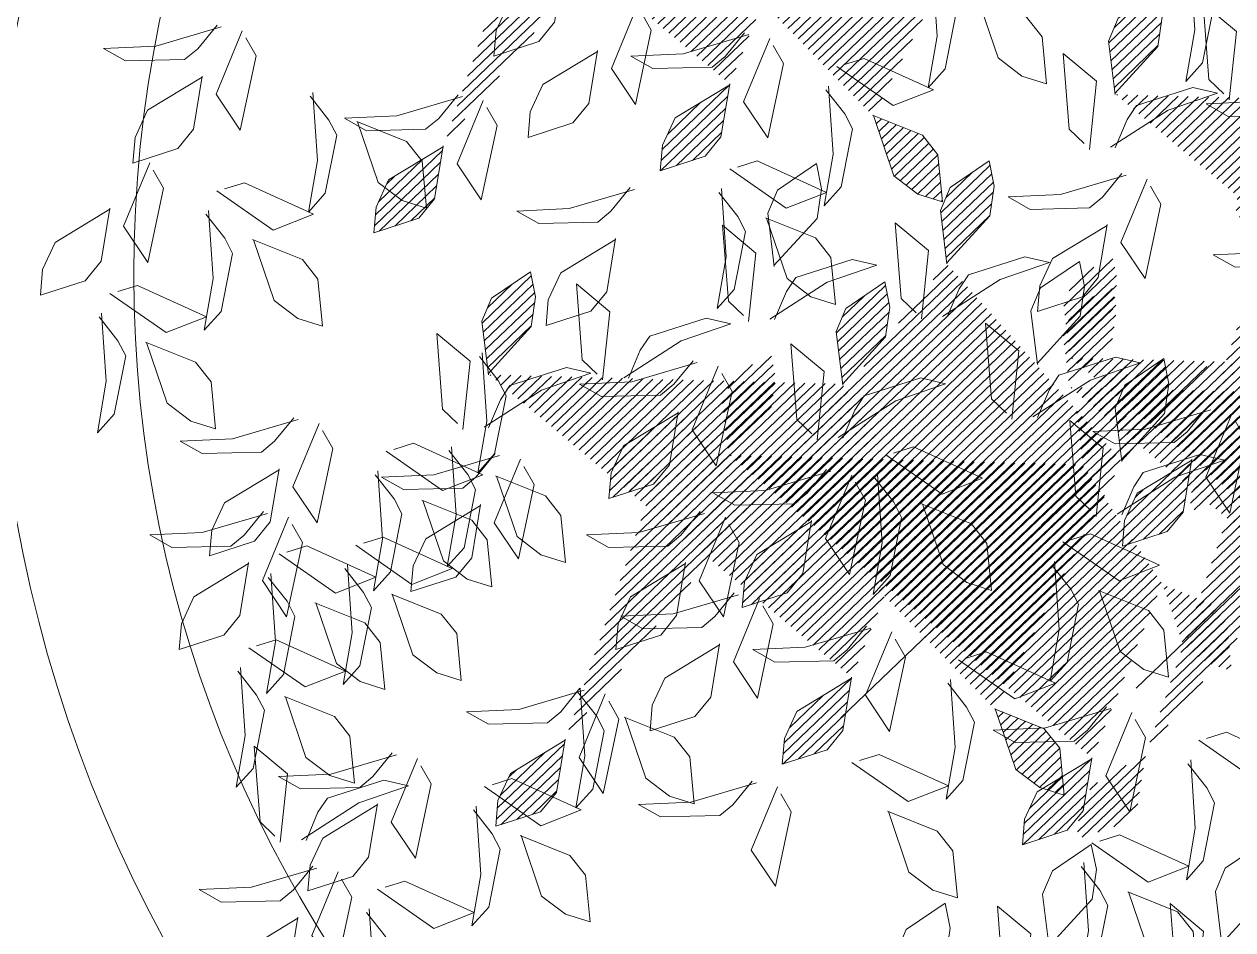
# Model space of a CAD drawing. Header units: millimetres. Extents: x 29001 to 40804, y -8833 to -5892.
# Drawn here: x 31297.15 to 31314.55, y -8231 to -8217.96 of the extents above; entities that cross this region are included whole.
import ezdxf

# ---------------------------------------------------------------- set-up
doc = ezdxf.new("R2010")
doc.units = ezdxf.units.MM
doc.layers.get('0').update_dxf_attribs({"lineweight": 0})
doc.layers.add('250', color=250, linetype='Continuous', lineweight=0)
pattern_1 = [(45, (-1654800.843409, 54994.65091), (-0.0105615167031, 0.0105615167031), [])]
pattern_2 = [(45, (-1654799.55744, 54995.25762), (-0.0105615167031, 0.0105615167031), [])]
pattern_3 = [(45, (-1654799.279671, 54994.033918), (-0.0105615167031, 0.0105615167031), [])]
pattern_4 = [(45, (-1654800.761517, 54995.259077), (-0.0105615167031, 0.0105615167031), [])]

# ---------------------------------------------------------------- blocks, each defined once
blk = doc.blocks.new('U1')
at = {"lineweight": 0, "true_color": 0x6c822b}
h = blk.add_hatch(dxfattribs=at)
h.set_pattern_fill('ANSI31', color=67, scale=0.1194899213, style=0)
edge = h.paths.add_edge_path()
edge.add_line((-2359701.4478, 78421.5133), (-2359701.4319, 78421.6236))
edge.add_line((-2359701.4319, 78421.6236), (-2359701.3999, 78421.6644))
edge.add_line((-2359701.3999, 78421.6644), (-2359701.3076, 78421.6963))
edge.add_line((-2359701.3076, 78421.6963), (-2359701.3111, 78421.6431))
edge.add_line((-2359701.3111, 78421.6431), (-2359701.336, 78421.5863))
edge.add_line((-2359701.336, 78421.5863), (-2359701.4478, 78421.5153))
edge.add_line((-2359701.7287, 78421.7328), (-2359701.7127, 78421.843))
edge.add_line((-2359701.7127, 78421.843), (-2359701.6808, 78421.8839))
edge.add_line((-2359701.6808, 78421.8839), (-2359701.5885, 78421.9158))
edge.add_line((-2359701.5885, 78421.9158), (-2359701.592, 78421.8626))
edge.add_line((-2359701.592, 78421.8626), (-2359701.6169, 78421.8058))
edge.add_line((-2359701.6169, 78421.8058), (-2359701.7287, 78421.7348))
edge.add_line((-2359702.1151, 78422.1148), (-2359702.2194, 78422.1541))
edge.add_line((-2359702.2194, 78422.1541), (-2359702.2523, 78422.1941))
edge.add_line((-2359702.2523, 78422.1941), (-2359702.2636, 78422.2912))
edge.add_line((-2359702.2636, 78422.2912), (-2359702.2124, 78422.2763))
edge.add_line((-2359702.2124, 78422.2763), (-2359702.1623, 78422.2398))
edge.add_line((-2359702.1623, 78422.2398), (-2359702.1171, 78422.1152))
edge.add_line((-2359702.3684, 78421.5979), (-2359702.3526, 78421.4877))
edge.add_line((-2359702.3526, 78421.4877), (-2359702.3717, 78421.4395))
edge.add_line((-2359702.3717, 78421.4395), (-2359702.4513, 78421.3828))
edge.add_line((-2359702.4513, 78421.3828), (-2359702.4629, 78421.4349))
edge.add_line((-2359702.4629, 78421.4349), (-2359702.4551, 78421.4964))
edge.add_line((-2359702.4551, 78421.4964), (-2359702.3678, 78421.596))
edge.add_line((-2359701.998, 78421.1958), (-2359701.9822, 78421.0856))
edge.add_line((-2359701.9822, 78421.0856), (-2359702.0014, 78421.0374))
edge.add_line((-2359702.0014, 78421.0374), (-2359702.0809, 78420.9807))
edge.add_line((-2359702.0809, 78420.9807), (-2359702.0925, 78421.0328))
edge.add_line((-2359702.0925, 78421.0328), (-2359702.0847, 78421.0943))
edge.add_line((-2359702.0847, 78421.0943), (-2359701.9974, 78421.1939))
edge.add_line((-2359701.2276, 78422.1966), (-2359701.2117, 78422.3068))
edge.add_line((-2359701.2117, 78422.3068), (-2359701.1797, 78422.3476))
edge.add_line((-2359701.1797, 78422.3476), (-2359701.0874, 78422.3796))
edge.add_line((-2359701.0874, 78422.3796), (-2359701.0909, 78422.3263))
edge.add_line((-2359701.0909, 78422.3263), (-2359701.1158, 78422.2695))
edge.add_line((-2359701.1158, 78422.2695), (-2359701.2276, 78422.1985))
at = {"lineweight": 0}
h = blk.add_hatch(dxfattribs=at)
h.set_pattern_fill('ANSI31', color=41, scale=0.11949, style=0)
h.set_pattern_definition([(45, (-1654800.058448, 54995.414081), (-0.0105615167031, 0.0105615167031), [])])
edge = h.paths.add_edge_path()
edge.add_line((-2359701.8182, 78422.0559), (-2359701.8022, 78422.1661))
edge.add_line((-2359701.8022, 78422.1661), (-2359701.7703, 78422.2069))
edge.add_line((-2359701.7703, 78422.2069), (-2359701.678, 78422.2389))
edge.add_line((-2359701.678, 78422.2389), (-2359701.6815, 78422.1856))
edge.add_line((-2359701.6815, 78422.1856), (-2359701.7064, 78422.1288))
edge.add_line((-2359701.7064, 78422.1288), (-2359701.8182, 78422.0579))
edge.add_line((-2359701.9555, 78421.6936), (-2359702.0597, 78421.7329))
edge.add_line((-2359702.0597, 78421.7329), (-2359702.0927, 78421.7729))
edge.add_line((-2359702.0927, 78421.7729), (-2359702.104, 78421.8699))
edge.add_line((-2359702.104, 78421.8699), (-2359702.0528, 78421.855))
edge.add_line((-2359702.0528, 78421.855), (-2359702.0027, 78421.8185))
edge.add_line((-2359702.0027, 78421.8185), (-2359701.9574, 78421.694))
edge.add_line((-2359701.7873, 78421.4511), (-2359701.7715, 78421.3409))
edge.add_line((-2359701.7715, 78421.3409), (-2359701.7906, 78421.2927))
edge.add_line((-2359701.7906, 78421.2927), (-2359701.8702, 78421.236))
edge.add_line((-2359701.8702, 78421.236), (-2359701.8818, 78421.2881))
edge.add_line((-2359701.8818, 78421.2881), (-2359701.874, 78421.3496))
edge.add_line((-2359701.874, 78421.3496), (-2359701.7867, 78421.4492))
edge.add_line((-2359701.0529, 78421.4447), (-2359701.0371, 78421.3345))
edge.add_line((-2359701.0371, 78421.3345), (-2359701.0563, 78421.2863))
edge.add_line((-2359701.0563, 78421.2863), (-2359701.1358, 78421.2296))
edge.add_line((-2359701.1358, 78421.2296), (-2359701.1475, 78421.2817))
edge.add_line((-2359701.1475, 78421.2817), (-2359701.1396, 78421.3432))
edge.add_line((-2359701.1396, 78421.3432), (-2359701.0523, 78421.4429))
h = blk.add_hatch(dxfattribs=at)
h.set_pattern_fill('ANSI31', color=63, scale=0.11949, style=0)
h.set_pattern_definition(pattern_4)
edge = h.paths.add_edge_path()
edge.add_line((-2359702.1509, 78421.3583), (-2359702.1349, 78421.4686))
edge.add_line((-2359702.1349, 78421.4686), (-2359702.103, 78421.5094))
edge.add_line((-2359702.103, 78421.5094), (-2359702.0107, 78421.5413))
edge.add_line((-2359702.0107, 78421.5413), (-2359702.0142, 78421.4881))
edge.add_line((-2359702.0142, 78421.4881), (-2359702.0391, 78421.4313))
edge.add_line((-2359702.0391, 78421.4313), (-2359702.1509, 78421.3603))
edge.add_line((-2359702.4318, 78421.5778), (-2359702.4158, 78421.688))
edge.add_line((-2359702.4158, 78421.688), (-2359702.3839, 78421.7289))
edge.add_line((-2359702.3839, 78421.7289), (-2359702.2915, 78421.7608))
edge.add_line((-2359702.2915, 78421.7608), (-2359702.2951, 78421.7076))
edge.add_line((-2359702.2951, 78421.7076), (-2359702.3199, 78421.6508))
edge.add_line((-2359702.3199, 78421.6508), (-2359702.4318, 78421.5798))
edge.add_line((-2359702.8182, 78421.9598), (-2359702.9224, 78421.9991))
edge.add_line((-2359702.9224, 78421.9991), (-2359702.9554, 78422.0391))
edge.add_line((-2359702.9554, 78422.0391), (-2359702.9667, 78422.1362))
edge.add_line((-2359702.9667, 78422.1362), (-2359702.9155, 78422.1213))
edge.add_line((-2359702.9155, 78422.1213), (-2359702.8654, 78422.0847))
edge.add_line((-2359702.8654, 78422.0847), (-2359702.8201, 78421.9602))
edge.add_line((-2359703.0714, 78421.4429), (-2359703.0556, 78421.3327))
edge.add_line((-2359703.0556, 78421.3327), (-2359703.0748, 78421.2845))
edge.add_line((-2359703.0748, 78421.2845), (-2359703.1544, 78421.2278))
edge.add_line((-2359703.1544, 78421.2278), (-2359703.166, 78421.2799))
edge.add_line((-2359703.166, 78421.2799), (-2359703.1581, 78421.3414))
edge.add_line((-2359703.1581, 78421.3414), (-2359703.0709, 78421.441))
edge.add_line((-2359702.7011, 78421.0408), (-2359702.6853, 78420.9306))
edge.add_line((-2359702.6853, 78420.9306), (-2359702.7044, 78420.8824))
edge.add_line((-2359702.7044, 78420.8824), (-2359702.784, 78420.8257))
edge.add_line((-2359702.784, 78420.8257), (-2359702.7956, 78420.8778))
edge.add_line((-2359702.7956, 78420.8778), (-2359702.7878, 78420.9393))
edge.add_line((-2359702.7878, 78420.9393), (-2359702.7005, 78421.0389))
edge.add_line((-2359701.9307, 78422.0416), (-2359701.9147, 78422.1518))
edge.add_line((-2359701.9147, 78422.1518), (-2359701.8828, 78422.1926))
edge.add_line((-2359701.8828, 78422.1926), (-2359701.7904, 78422.2245))
edge.add_line((-2359701.7904, 78422.2245), (-2359701.794, 78422.1713))
edge.add_line((-2359701.794, 78422.1713), (-2359701.8189, 78422.1145))
edge.add_line((-2359701.8189, 78422.1145), (-2359701.9307, 78422.0435))
h = blk.add_hatch(dxfattribs=at)
h.set_pattern_fill('ANSI31', color=63, scale=0.11949, style=0)
h.set_pattern_definition(pattern_2)
edge = h.paths.add_edge_path()
edge.add_line((-2359700.9468, 78421.3569), (-2359700.9309, 78421.4671))
edge.add_line((-2359700.9309, 78421.4671), (-2359700.8989, 78421.5079))
edge.add_line((-2359700.8989, 78421.5079), (-2359700.8066, 78421.5399))
edge.add_line((-2359700.8066, 78421.5399), (-2359700.8101, 78421.4866))
edge.add_line((-2359700.8101, 78421.4866), (-2359700.835, 78421.4298))
edge.add_line((-2359700.835, 78421.4298), (-2359700.9468, 78421.3589))
edge.add_line((-2359701.2277, 78421.5763), (-2359701.2117, 78421.6866))
edge.add_line((-2359701.2117, 78421.6866), (-2359701.1798, 78421.7274))
edge.add_line((-2359701.1798, 78421.7274), (-2359701.0874, 78421.7593))
edge.add_line((-2359701.0874, 78421.7593), (-2359701.091, 78421.7061))
edge.add_line((-2359701.091, 78421.7061), (-2359701.1159, 78421.6493))
edge.add_line((-2359701.1159, 78421.6493), (-2359701.2277, 78421.5783))
edge.add_line((-2359701.6141, 78421.9584), (-2359701.7183, 78421.9977))
edge.add_line((-2359701.7183, 78421.9977), (-2359701.7513, 78422.0377))
edge.add_line((-2359701.7513, 78422.0377), (-2359701.7626, 78422.1347))
edge.add_line((-2359701.7626, 78422.1347), (-2359701.7114, 78422.1198))
edge.add_line((-2359701.7114, 78422.1198), (-2359701.6613, 78422.0833))
edge.add_line((-2359701.6613, 78422.0833), (-2359701.6161, 78421.9588))
edge.add_line((-2359701.8674, 78421.4415), (-2359701.8516, 78421.3312))
edge.add_line((-2359701.8516, 78421.3312), (-2359701.8707, 78421.283))
edge.add_line((-2359701.8707, 78421.283), (-2359701.9503, 78421.2263))
edge.add_line((-2359701.9503, 78421.2263), (-2359701.9619, 78421.2784))
edge.add_line((-2359701.9619, 78421.2784), (-2359701.9541, 78421.3399))
edge.add_line((-2359701.9541, 78421.3399), (-2359701.8668, 78421.4396))
edge.add_line((-2359701.497, 78421.0393), (-2359701.4812, 78420.9291))
edge.add_line((-2359701.4812, 78420.9291), (-2359701.5003, 78420.8809))
edge.add_line((-2359701.5003, 78420.8809), (-2359701.5799, 78420.8242))
edge.add_line((-2359701.5799, 78420.8242), (-2359701.5915, 78420.8763))
edge.add_line((-2359701.5915, 78420.8763), (-2359701.5837, 78420.9378))
edge.add_line((-2359701.5837, 78420.9378), (-2359701.4964, 78421.0375))
edge.add_line((-2359700.7266, 78422.0401), (-2359700.7107, 78422.1503))
edge.add_line((-2359700.7107, 78422.1503), (-2359700.6787, 78422.1911))
edge.add_line((-2359700.6787, 78422.1911), (-2359700.5864, 78422.2231))
edge.add_line((-2359700.5864, 78422.2231), (-2359700.5899, 78422.1698))
edge.add_line((-2359700.5899, 78422.1698), (-2359700.6148, 78422.1131))
edge.add_line((-2359700.6148, 78422.1131), (-2359700.7266, 78422.0421))
h = blk.add_hatch(dxfattribs=at)
h.set_pattern_fill('ANSI31', color=41, scale=0.11949, style=0)
h.set_pattern_definition(pattern_4)
edge = h.paths.add_edge_path()
edge.add_line((-2359702.5212, 78421.9009), (-2359702.5053, 78422.0111))
edge.add_line((-2359702.5053, 78422.0111), (-2359702.4733, 78422.0519))
edge.add_line((-2359702.4733, 78422.0519), (-2359702.381, 78422.0839))
edge.add_line((-2359702.381, 78422.0839), (-2359702.3846, 78422.0306))
edge.add_line((-2359702.3846, 78422.0306), (-2359702.4094, 78421.9738))
edge.add_line((-2359702.4094, 78421.9738), (-2359702.5213, 78421.9029))
edge.add_line((-2359702.6586, 78421.5386), (-2359702.7628, 78421.5779))
edge.add_line((-2359702.7628, 78421.5779), (-2359702.7958, 78421.6179))
edge.add_line((-2359702.7958, 78421.6179), (-2359702.8071, 78421.7149))
edge.add_line((-2359702.8071, 78421.7149), (-2359702.7558, 78421.7))
edge.add_line((-2359702.7558, 78421.7), (-2359702.7057, 78421.6635))
edge.add_line((-2359702.7057, 78421.6635), (-2359702.6605, 78421.539))
edge.add_line((-2359702.4904, 78421.2961), (-2359702.4746, 78421.1859))
edge.add_line((-2359702.4746, 78421.1859), (-2359702.4937, 78421.1377))
edge.add_line((-2359702.4937, 78421.1377), (-2359702.5733, 78421.081))
edge.add_line((-2359702.5733, 78421.081), (-2359702.5849, 78421.1331))
edge.add_line((-2359702.5849, 78421.1331), (-2359702.577, 78421.1946))
edge.add_line((-2359702.577, 78421.1946), (-2359702.4898, 78421.2942))
edge.add_line((-2359701.756, 78421.2897), (-2359701.7402, 78421.1795))
edge.add_line((-2359701.7402, 78421.1795), (-2359701.7593, 78421.1313))
edge.add_line((-2359701.7593, 78421.1313), (-2359701.8389, 78421.0746))
edge.add_line((-2359701.8389, 78421.0746), (-2359701.8505, 78421.1267))
edge.add_line((-2359701.8505, 78421.1267), (-2359701.8427, 78421.1882))
edge.add_line((-2359701.8427, 78421.1882), (-2359701.7554, 78421.2879))
at = {"lineweight": 0, "true_color": 0xf9de58}
h = blk.add_hatch(dxfattribs=at)
h.set_pattern_fill('ANSI31', color=41, scale=0.11949, style=0)
h.set_pattern_definition(pattern_2)
edge = h.paths.add_edge_path()
edge.add_line((-2359701.3172, 78421.8994), (-2359701.3012, 78422.0097))
edge.add_line((-2359701.3012, 78422.0097), (-2359701.2693, 78422.0505))
edge.add_line((-2359701.2693, 78422.0505), (-2359701.1769, 78422.0824))
edge.add_line((-2359701.1769, 78422.0824), (-2359701.1805, 78422.0292))
edge.add_line((-2359701.1805, 78422.0292), (-2359701.2054, 78421.9724))
edge.add_line((-2359701.2054, 78421.9724), (-2359701.3172, 78421.9014))
edge.add_line((-2359701.4545, 78421.5371), (-2359701.5587, 78421.5764))
edge.add_line((-2359701.5587, 78421.5764), (-2359701.5917, 78421.6164))
edge.add_line((-2359701.5917, 78421.6164), (-2359701.603, 78421.7135))
edge.add_line((-2359701.603, 78421.7135), (-2359701.5518, 78421.6985))
edge.add_line((-2359701.5518, 78421.6985), (-2359701.5017, 78421.662))
edge.add_line((-2359701.5017, 78421.662), (-2359701.4564, 78421.5375))
edge.add_line((-2359701.2863, 78421.2947), (-2359701.2705, 78421.1844))
edge.add_line((-2359701.2705, 78421.1844), (-2359701.2896, 78421.1362))
edge.add_line((-2359701.2896, 78421.1362), (-2359701.3692, 78421.0795))
edge.add_line((-2359701.3692, 78421.0795), (-2359701.3808, 78421.1316))
edge.add_line((-2359701.3808, 78421.1316), (-2359701.373, 78421.1931))
edge.add_line((-2359701.373, 78421.1931), (-2359701.2857, 78421.2928))
edge.add_line((-2359700.5519, 78421.2883), (-2359700.5361, 78421.178))
edge.add_line((-2359700.5361, 78421.178), (-2359700.5553, 78421.1298))
edge.add_line((-2359700.5553, 78421.1298), (-2359700.6348, 78421.0732))
edge.add_line((-2359700.6348, 78421.0732), (-2359700.6464, 78421.1252))
edge.add_line((-2359700.6464, 78421.1252), (-2359700.6386, 78421.1867))
edge.add_line((-2359700.6386, 78421.1867), (-2359700.5513, 78421.2864))
at = {"lineweight": 0}
h = blk.add_hatch(dxfattribs=at)
h.set_pattern_fill('ANSI31', color=41, scale=0.11949, style=0)
h.set_pattern_definition([(45, (-1654800.761385, 54995.197888), (-0.0105615167031, 0.0105615167031), [])])
edge = h.paths.add_edge_path()
edge.add_line((-2359702.5211, 78421.8397), (-2359702.5052, 78421.9499))
edge.add_line((-2359702.5052, 78421.9499), (-2359702.4732, 78421.9907))
edge.add_line((-2359702.4732, 78421.9907), (-2359702.3809, 78422.0227))
edge.add_line((-2359702.3809, 78422.0227), (-2359702.3844, 78421.9694))
edge.add_line((-2359702.3844, 78421.9694), (-2359702.4093, 78421.9127))
edge.add_line((-2359702.4093, 78421.9127), (-2359702.5212, 78421.8417))
edge.add_line((-2359702.6584, 78421.4774), (-2359702.7626, 78421.5167))
edge.add_line((-2359702.7626, 78421.5167), (-2359702.7956, 78421.5567))
edge.add_line((-2359702.7956, 78421.5567), (-2359702.8069, 78421.6537))
edge.add_line((-2359702.8069, 78421.6537), (-2359702.7557, 78421.6388))
edge.add_line((-2359702.7557, 78421.6388), (-2359702.7056, 78421.6023))
edge.add_line((-2359702.7056, 78421.6023), (-2359702.6604, 78421.4778))
edge.add_line((-2359702.4902, 78421.2349), (-2359702.4744, 78421.1247))
edge.add_line((-2359702.4744, 78421.1247), (-2359702.4936, 78421.0765))
edge.add_line((-2359702.4936, 78421.0765), (-2359702.5731, 78421.0198))
edge.add_line((-2359702.5731, 78421.0198), (-2359702.5847, 78421.0719))
edge.add_line((-2359702.5847, 78421.0719), (-2359702.5769, 78421.1334))
edge.add_line((-2359702.5769, 78421.1334), (-2359702.4896, 78421.233))
edge.add_line((-2359701.7559, 78421.2285), (-2359701.7401, 78421.1183))
edge.add_line((-2359701.7401, 78421.1183), (-2359701.7592, 78421.0701))
edge.add_line((-2359701.7592, 78421.0701), (-2359701.8388, 78421.0134))
edge.add_line((-2359701.8388, 78421.0134), (-2359701.8504, 78421.0655))
edge.add_line((-2359701.8504, 78421.0655), (-2359701.8426, 78421.127))
edge.add_line((-2359701.8426, 78421.127), (-2359701.7553, 78421.2267))
at = {"lineweight": 0, "true_color": 0x6c822b}
h = blk.add_hatch(dxfattribs=at)
h.set_pattern_fill('ANSI31', color=67, scale=0.11949, style=0)
h.set_pattern_definition(pattern_1)
edge = h.paths.add_edge_path()
edge.add_line((-2359702.2328, 78420.7502), (-2359702.2168, 78420.8604))
edge.add_line((-2359702.2168, 78420.8604), (-2359702.1849, 78420.9012))
edge.add_line((-2359702.1849, 78420.9012), (-2359702.0925, 78420.9332))
edge.add_line((-2359702.0925, 78420.9332), (-2359702.0961, 78420.8799))
edge.add_line((-2359702.0961, 78420.8799), (-2359702.121, 78420.8231))
edge.add_line((-2359702.121, 78420.8231), (-2359702.2328, 78420.7522))
edge.add_line((-2359702.5136, 78420.9696), (-2359702.4977, 78421.0799))
edge.add_line((-2359702.4977, 78421.0799), (-2359702.4657, 78421.1207))
edge.add_line((-2359702.4657, 78421.1207), (-2359702.3734, 78421.1526))
edge.add_line((-2359702.3734, 78421.1526), (-2359702.377, 78421.0994))
edge.add_line((-2359702.377, 78421.0994), (-2359702.4018, 78421.0426))
edge.add_line((-2359702.4018, 78421.0426), (-2359702.5137, 78420.9716))
edge.add_line((-2359702.9001, 78421.3517), (-2359703.0043, 78421.391))
edge.add_line((-2359703.0043, 78421.391), (-2359703.0373, 78421.431))
edge.add_line((-2359703.0373, 78421.431), (-2359703.0486, 78421.528))
edge.add_line((-2359703.0486, 78421.528), (-2359702.9974, 78421.5131))
edge.add_line((-2359702.9974, 78421.5131), (-2359702.9473, 78421.4766))
edge.add_line((-2359702.9473, 78421.4766), (-2359702.902, 78421.3521))
edge.add_line((-2359703.1533, 78420.8348), (-2359703.1375, 78420.7245))
edge.add_line((-2359703.1375, 78420.7245), (-2359703.1567, 78420.6763))
edge.add_line((-2359703.1567, 78420.6763), (-2359703.2362, 78420.6196))
edge.add_line((-2359703.2362, 78420.6196), (-2359703.2479, 78420.6717))
edge.add_line((-2359703.2479, 78420.6717), (-2359703.24, 78420.7332))
edge.add_line((-2359703.24, 78420.7332), (-2359703.1527, 78420.8329))
edge.add_line((-2359702.783, 78420.4326), (-2359702.7672, 78420.3224))
edge.add_line((-2359702.7672, 78420.3224), (-2359702.7863, 78420.2742))
edge.add_line((-2359702.7863, 78420.2742), (-2359702.8659, 78420.2175))
edge.add_line((-2359702.8659, 78420.2175), (-2359702.8775, 78420.2696))
edge.add_line((-2359702.8775, 78420.2696), (-2359702.8697, 78420.3311))
edge.add_line((-2359702.8697, 78420.3311), (-2359702.7824, 78420.4308))
edge.add_line((-2359702.0126, 78421.4334), (-2359701.9966, 78421.5436))
edge.add_line((-2359701.9966, 78421.5436), (-2359701.9647, 78421.5844))
edge.add_line((-2359701.9647, 78421.5844), (-2359701.8723, 78421.6164))
edge.add_line((-2359701.8723, 78421.6164), (-2359701.8759, 78421.5631))
edge.add_line((-2359701.8759, 78421.5631), (-2359701.9007, 78421.5064))
edge.add_line((-2359701.9007, 78421.5064), (-2359702.0126, 78421.4354))
at = {"lineweight": 0}
h = blk.add_hatch(dxfattribs=at)
h.set_pattern_fill('ANSI31', color=41, scale=0.11949, style=0)
h.set_pattern_definition(pattern_1)
edge = h.paths.add_edge_path()
edge.add_line((-2359702.6031, 78421.2927), (-2359702.5872, 78421.4029))
edge.add_line((-2359702.5872, 78421.4029), (-2359702.5552, 78421.4438))
edge.add_line((-2359702.5552, 78421.4438), (-2359702.4629, 78421.4757))
edge.add_line((-2359702.4629, 78421.4757), (-2359702.4665, 78421.4225))
edge.add_line((-2359702.4665, 78421.4225), (-2359702.4913, 78421.3657))
edge.add_line((-2359702.4913, 78421.3657), (-2359702.6032, 78421.2947))
edge.add_line((-2359702.7405, 78420.9304), (-2359702.8447, 78420.9697))
edge.add_line((-2359702.8447, 78420.9697), (-2359702.8777, 78421.0097))
edge.add_line((-2359702.8777, 78421.0097), (-2359702.889, 78421.1068))
edge.add_line((-2359702.889, 78421.1068), (-2359702.8377, 78421.0918))
edge.add_line((-2359702.8377, 78421.0918), (-2359702.7876, 78421.0553))
edge.add_line((-2359702.7876, 78421.0553), (-2359702.7424, 78420.9308))
edge.add_line((-2359702.5722, 78420.688), (-2359702.5564, 78420.5777))
edge.add_line((-2359702.5564, 78420.5777), (-2359702.5756, 78420.5295))
edge.add_line((-2359702.5756, 78420.5295), (-2359702.6552, 78420.4728))
edge.add_line((-2359702.6552, 78420.4728), (-2359702.6668, 78420.5249))
edge.add_line((-2359702.6668, 78420.5249), (-2359702.6589, 78420.5864))
edge.add_line((-2359702.6589, 78420.5864), (-2359702.5716, 78420.6861))
edge.add_line((-2359701.8379, 78420.6816), (-2359701.8221, 78420.5713))
edge.add_line((-2359701.8221, 78420.5713), (-2359701.8412, 78420.5231))
edge.add_line((-2359701.8412, 78420.5231), (-2359701.9208, 78420.4664))
edge.add_line((-2359701.9208, 78420.4664), (-2359701.9324, 78420.5185))
edge.add_line((-2359701.9324, 78420.5185), (-2359701.9246, 78420.58))
edge.add_line((-2359701.9246, 78420.58), (-2359701.8373, 78420.6797))
at = {"lineweight": 0, "true_color": 0x6c822b}
h = blk.add_hatch(dxfattribs=at)
h.set_pattern_fill('ANSI31', color=67, scale=0.11949, style=0)
h.set_pattern_definition(pattern_3)
edge = h.paths.add_edge_path()
edge.add_line((-2359700.669, 78420.1332), (-2359700.6531, 78420.2434))
edge.add_line((-2359700.6531, 78420.2434), (-2359700.6211, 78420.2842))
edge.add_line((-2359700.6211, 78420.2842), (-2359700.5288, 78420.3162))
edge.add_line((-2359700.5288, 78420.3162), (-2359700.5324, 78420.2629))
edge.add_line((-2359700.5324, 78420.2629), (-2359700.5572, 78420.2061))
edge.add_line((-2359700.5572, 78420.2061), (-2359700.6691, 78420.1352))
edge.add_line((-2359700.9499, 78420.3526), (-2359700.934, 78420.4629))
edge.add_line((-2359700.934, 78420.4629), (-2359700.902, 78420.5037))
edge.add_line((-2359700.902, 78420.5037), (-2359700.8097, 78420.5356))
edge.add_line((-2359700.8097, 78420.5356), (-2359700.8132, 78420.4824))
edge.add_line((-2359700.8132, 78420.4824), (-2359700.8381, 78420.4256))
edge.add_line((-2359700.8381, 78420.4256), (-2359700.9499, 78420.3546))
edge.add_line((-2359701.3364, 78420.7347), (-2359701.4406, 78420.774))
edge.add_line((-2359701.4406, 78420.774), (-2359701.4736, 78420.814))
edge.add_line((-2359701.4736, 78420.814), (-2359701.4849, 78420.911))
edge.add_line((-2359701.4849, 78420.911), (-2359701.4336, 78420.8961))
edge.add_line((-2359701.4336, 78420.8961), (-2359701.3835, 78420.8596))
edge.add_line((-2359701.3835, 78420.8596), (-2359701.3383, 78420.7351))
edge.add_line((-2359701.5896, 78420.2178), (-2359701.5738, 78420.1075))
edge.add_line((-2359701.5738, 78420.1075), (-2359701.5929, 78420.0593))
edge.add_line((-2359701.5929, 78420.0593), (-2359701.6725, 78420.0026))
edge.add_line((-2359701.6725, 78420.0026), (-2359701.6841, 78420.0547))
edge.add_line((-2359701.6841, 78420.0547), (-2359701.6763, 78420.1162))
edge.add_line((-2359701.6763, 78420.1162), (-2359701.589, 78420.2159))
edge.add_line((-2359701.2192, 78419.8156), (-2359701.2034, 78419.7054))
edge.add_line((-2359701.2034, 78419.7054), (-2359701.2226, 78419.6572))
edge.add_line((-2359701.2226, 78419.6572), (-2359701.3021, 78419.6005))
edge.add_line((-2359701.3021, 78419.6005), (-2359701.3138, 78419.6526))
edge.add_line((-2359701.3138, 78419.6526), (-2359701.3059, 78419.7141))
edge.add_line((-2359701.3059, 78419.7141), (-2359701.2186, 78419.8138))
edge.add_line((-2359700.4488, 78420.8164), (-2359700.4329, 78420.9266))
edge.add_line((-2359700.4329, 78420.9266), (-2359700.4009, 78420.9674))
edge.add_line((-2359700.4009, 78420.9674), (-2359700.3086, 78420.9994))
edge.add_line((-2359700.3086, 78420.9994), (-2359700.3122, 78420.9461))
edge.add_line((-2359700.3122, 78420.9461), (-2359700.337, 78420.8894))
edge.add_line((-2359700.337, 78420.8894), (-2359700.4489, 78420.8184))
h = blk.add_hatch(dxfattribs=at)
h.set_pattern_fill('ANSI31', color=67, scale=0.11949, style=0)
h.set_pattern_definition(pattern_3)
edge = h.paths.add_edge_path()
edge.add_line((-2359701.0394, 78420.6757), (-2359701.0235, 78420.786))
edge.add_line((-2359701.0235, 78420.786), (-2359700.9915, 78420.8268))
edge.add_line((-2359700.9915, 78420.8268), (-2359700.8992, 78420.8587))
edge.add_line((-2359700.8992, 78420.8587), (-2359700.9027, 78420.8055))
edge.add_line((-2359700.9027, 78420.8055), (-2359700.9276, 78420.7487))
edge.add_line((-2359700.9276, 78420.7487), (-2359701.0394, 78420.6777))
edge.add_line((-2359701.1767, 78420.3134), (-2359701.2809, 78420.3527))
edge.add_line((-2359701.2809, 78420.3527), (-2359701.3139, 78420.3927))
edge.add_line((-2359701.3139, 78420.3927), (-2359701.3252, 78420.4898))
edge.add_line((-2359701.3252, 78420.4898), (-2359701.274, 78420.4748))
edge.add_line((-2359701.274, 78420.4748), (-2359701.2239, 78420.4383))
edge.add_line((-2359701.2239, 78420.4383), (-2359701.1787, 78420.3138))
edge.add_line((-2359701.0085, 78420.071), (-2359700.9927, 78419.9607))
edge.add_line((-2359700.9927, 78419.9607), (-2359701.0119, 78419.9125))
edge.add_line((-2359701.0119, 78419.9125), (-2359701.0914, 78419.8558))
edge.add_line((-2359701.0914, 78419.8558), (-2359701.103, 78419.9079))
edge.add_line((-2359701.103, 78419.9079), (-2359701.0952, 78419.9694))
edge.add_line((-2359701.0952, 78419.9694), (-2359701.0079, 78420.0691))
edge.add_line((-2359700.2742, 78420.0646), (-2359700.2584, 78419.9543))
edge.add_line((-2359700.2584, 78419.9543), (-2359700.2775, 78419.9061))
edge.add_line((-2359700.2775, 78419.9061), (-2359700.3571, 78419.8495))
edge.add_line((-2359700.3571, 78419.8495), (-2359700.3687, 78419.9015))
edge.add_line((-2359700.3687, 78419.9015), (-2359700.3609, 78419.963))
edge.add_line((-2359700.3609, 78419.963), (-2359700.2736, 78420.0627))
at = {"color": 67, "lineweight": 0, "true_color": 0x6c822b}
for points in [[(-2359701.4377, 78422.5781), (-2359701.4219, 78422.4678), (-2359701.441, 78422.4196), (-2359701.5206, 78422.3629), (-2359701.5322, 78422.415), (-2359701.5244, 78422.4765), (-2359701.4371, 78422.5762)], [(-2359702.0335, 78422.5402), (-2359702.0019, 78422.5112), (-2359701.9866, 78422.3546), (-2359702.0568, 78422.4106), (-2359702.0447, 78422.5523)], [(-2359701.6759, 78422.553), (-2359701.6443, 78422.5239), (-2359701.629, 78422.3673), (-2359701.6992, 78422.4234), (-2359701.6871, 78422.5651)], [(-2359701.898, 78422.3319), (-2359702.0022, 78422.3712), (-2359702.0352, 78422.4112), (-2359702.0465, 78422.5082), (-2359701.9953, 78422.4933), (-2359701.9452, 78422.4568), (-2359701.9, 78422.3322)], [(-2359701.8004, 78422.2812), (-2359701.8405, 78422.33), (-2359701.8573, 78422.361), (-2359701.8361, 78422.4818), (-2359701.8019, 78422.5215), (-2359701.8183, 78422.4142), (-2359701.8057, 78422.2733)], [(-2359702.0954, 78422.4376), (-2359702.0796, 78422.3274), (-2359702.0988, 78422.2792), (-2359702.1783, 78422.2225), (-2359702.1899, 78422.2746), (-2359702.1821, 78422.3361), (-2359702.0948, 78422.4358)], [(-2359701.7378, 78422.4504), (-2359701.722, 78422.3402), (-2359701.7412, 78422.292), (-2359701.8207, 78422.2353), (-2359701.8323, 78422.2874), (-2359701.8245, 78422.3489), (-2359701.7372, 78422.4485)], [(-2359700.5395, 78422.1903), (-2359700.5796, 78422.2391), (-2359700.5964, 78422.2701), (-2359700.5752, 78422.3909), (-2359700.541, 78422.4306), (-2359700.5574, 78422.3233), (-2359700.5449, 78422.1824)], [(-2359700.36, 78422.3542), (-2359700.4007, 78422.3406), (-2359700.5453, 78422.4026), (-2359700.4623, 78422.4371), (-2359700.3441, 78422.3583)], [(-2359700.6372, 78422.241), (-2359700.7414, 78422.2803), (-2359700.7744, 78422.3203), (-2359700.7857, 78422.4173), (-2359700.7344, 78422.4024), (-2359700.6843, 78422.3659), (-2359700.6391, 78422.2413)], [(-2359701.397, 78422.1754), (-2359701.5012, 78422.2147), (-2359701.5342, 78422.2547), (-2359701.5455, 78422.3517), (-2359701.4943, 78422.3368), (-2359701.4442, 78422.3003), (-2359701.399, 78422.1758)], [(-2359701.1757, 78422.144), (-2359701.1977, 78422.1808), (-2359701.1683, 78422.3353), (-2359701.1167, 78422.2617), (-2359701.1683, 78422.1293)], [(-2359702.0175, 78422.0642), (-2359702.0576, 78422.113), (-2359702.0744, 78422.144), (-2359702.0532, 78422.2648), (-2359702.019, 78422.3045), (-2359702.0354, 78422.1972), (-2359702.0229, 78422.0563)], [(-2359701.838, 78422.2281), (-2359701.8787, 78422.2145), (-2359702.0233, 78422.2765), (-2359701.9403, 78422.311), (-2359701.822, 78422.2322)], [(-2359700.4286, 78422.101), (-2359700.4507, 78422.1378), (-2359700.4212, 78422.2924), (-2359700.3697, 78422.2188), (-2359700.4212, 78422.0863)], [(-2359700.1942, 78422.2604), (-2359700.2176, 78422.2017), (-2359700.2367, 78422.1721), (-2359700.3527, 78422.1324), (-2359700.404, 78422.1432), (-2359700.3021, 78422.1806), (-2359700.1846, 78422.2595)], [(-2359701.8182, 78422.0559), (-2359701.8022, 78422.1661), (-2359701.7703, 78422.2069), (-2359701.678, 78422.2389), (-2359701.6815, 78422.1856), (-2359701.7064, 78422.1288), (-2359701.8182, 78422.0579)], [(-2359700.5771, 78422.1372), (-2359700.6178, 78422.1236), (-2359700.7624, 78422.1856), (-2359700.6795, 78422.2201), (-2359700.5612, 78422.1412)], [(-2359700.7266, 78422.0401), (-2359700.7107, 78422.1503), (-2359700.6787, 78422.1911), (-2359700.5864, 78422.2231), (-2359700.5899, 78422.1698), (-2359700.6148, 78422.1131), (-2359700.7266, 78422.0421)], [(-2359700.7502, 78421.9414), (-2359700.7903, 78421.9902), (-2359700.8071, 78422.0212), (-2359700.786, 78422.142), (-2359700.7518, 78422.1817), (-2359700.7681, 78422.0744), (-2359700.7556, 78421.9335)], [(-2359701.9065, 78421.9749), (-2359701.9286, 78422.0117), (-2359701.8992, 78422.1663), (-2359701.8476, 78422.0927), (-2359701.8992, 78421.9602)], [(-2359701.337, 78422.0717), (-2359701.3777, 78422.058), (-2359701.5223, 78422.1201), (-2359701.4393, 78422.1546), (-2359701.321, 78422.0757)], [(-2359700.8479, 78421.992), (-2359700.9521, 78422.0313), (-2359700.9851, 78422.0713), (-2359700.9964, 78422.1684), (-2359700.9452, 78422.1534), (-2359700.8951, 78422.1169), (-2359700.8498, 78421.9924)], [(-2359700.815, 78421.9591), (-2359700.8371, 78421.9959), (-2359700.8076, 78422.1505), (-2359700.7561, 78422.0769), (-2359700.8076, 78421.9444)], [(-2359700.3687, 78422.0757), (-2359700.3296, 78422.1254), (-2359700.303, 78422.1485), (-2359700.1805, 78422.1538), (-2359700.1343, 78422.129), (-2359700.2426, 78422.1219), (-2359700.3775, 78422.0793)], [(-2359701.6141, 78421.9584), (-2359701.7183, 78421.9977), (-2359701.7513, 78422.0377), (-2359701.7626, 78422.1347), (-2359701.7114, 78422.1198), (-2359701.6613, 78422.0833), (-2359701.6161, 78421.9588)], [(-2359701.5165, 78421.9077), (-2359701.5566, 78421.9566), (-2359701.5734, 78421.9875), (-2359701.5522, 78422.1083), (-2359701.518, 78422.148), (-2359701.5344, 78422.0408), (-2359701.5218, 78421.8998)], [(-2359700.1432, 78421.9636), (-2359700.2474, 78422.0029), (-2359700.2804, 78422.0429), (-2359700.2917, 78422.1399), (-2359700.2404, 78422.125), (-2359700.1903, 78422.0885), (-2359700.1451, 78421.964)], [(-2359702.0551, 78422.0111), (-2359702.0958, 78421.9975), (-2359702.2404, 78422.0595), (-2359702.1574, 78422.094), (-2359702.0391, 78422.0151)], [(-2359701.3172, 78421.8994), (-2359701.3012, 78422.0097), (-2359701.2693, 78422.0505), (-2359701.1769, 78422.0824), (-2359701.1805, 78422.0292), (-2359701.2054, 78421.9724), (-2359701.3172, 78421.9014)], [(-2359701.8466, 78421.9496), (-2359701.8076, 78421.9993), (-2359701.7809, 78422.0224), (-2359701.6584, 78422.0277), (-2359701.6123, 78422.0028), (-2359701.7206, 78421.9957), (-2359701.8555, 78421.9532)], [(-2359701.4055, 78421.8185), (-2359701.4276, 78421.8553), (-2359701.3982, 78422.0098), (-2359701.3466, 78421.9362), (-2359701.3982, 78421.8037)], [(-2359701.0421, 78421.836), (-2359701.0261, 78421.9463), (-2359700.9942, 78421.9871), (-2359700.9019, 78422.019), (-2359700.9054, 78421.9658), (-2359700.9303, 78421.909), (-2359701.0421, 78421.838)], [(-2359700.755, 78421.9338), (-2359700.716, 78421.9835), (-2359700.6893, 78422.0066), (-2359700.5668, 78422.0119), (-2359700.5207, 78421.9871), (-2359700.629, 78421.98), (-2359700.7639, 78421.9374)], [(-2359700.1046, 78421.7173), (-2359700.1447, 78421.7661), (-2359700.1615, 78421.7971), (-2359700.1403, 78421.9179), (-2359700.1061, 78421.9576), (-2359700.1225, 78421.8503), (-2359700.11, 78421.7094)], [(-2359701.5541, 78421.8547), (-2359701.5948, 78421.841), (-2359701.7394, 78421.9031), (-2359701.6564, 78421.9375), (-2359701.5381, 78421.8587)], [(-2359701.1305, 78421.7551), (-2359701.1525, 78421.7919), (-2359701.1231, 78421.9465), (-2359701.0715, 78421.8728), (-2359701.1231, 78421.7404)], [(-2359700.2023, 78421.7679), (-2359700.3065, 78421.8072), (-2359700.3395, 78421.8472), (-2359700.3508, 78421.9443), (-2359700.2996, 78421.9293), (-2359700.2495, 78421.8928), (-2359700.2042, 78421.7683)], [(-2359700.2626, 78421.6959), (-2359700.3027, 78421.7447), (-2359700.3195, 78421.7757), (-2359700.2983, 78421.8965), (-2359700.2641, 78421.9362), (-2359700.2805, 78421.8289), (-2359700.268, 78421.688)], [(-2359700.0831, 78421.8598), (-2359700.1238, 78421.8462), (-2359700.2684, 78421.9082), (-2359700.1854, 78421.9427), (-2359700.0672, 78421.8639)], [(-2359700.3603, 78421.7466), (-2359700.4645, 78421.7859), (-2359700.4975, 78421.8259), (-2359700.5088, 78421.9229), (-2359700.4576, 78421.908), (-2359700.4074, 78421.8715), (-2359700.3622, 78421.7469)], [(-2359701.8249, 78421.7095), (-2359701.9291, 78421.7488), (-2359701.962, 78421.7888), (-2359701.9734, 78421.8858), (-2359701.9221, 78421.8709), (-2359701.872, 78421.8344), (-2359701.8268, 78421.7098)], [(-2359701.7272, 78421.6588), (-2359701.7673, 78421.7076), (-2359701.7841, 78421.7386), (-2359701.7629, 78421.8594), (-2359701.7287, 78421.8991), (-2359701.7451, 78421.7918), (-2359701.7326, 78421.6509)], [(-2359701.3456, 78421.7931), (-2359701.3066, 78421.8428), (-2359701.2799, 78421.8659), (-2359701.1574, 78421.8712), (-2359701.1112, 78421.8464), (-2359701.2196, 78421.8393), (-2359701.3545, 78421.7967)], [(-2359700.9679, 78421.6691), (-2359700.9519, 78421.7793), (-2359700.92, 78421.8201), (-2359700.8276, 78421.8521), (-2359700.8312, 78421.7988), (-2359700.856, 78421.7421), (-2359700.9679, 78421.6711)], [(-2359701.0705, 78421.7298), (-2359701.0315, 78421.7795), (-2359701.0048, 78421.8025), (-2359700.8823, 78421.8079), (-2359700.8362, 78421.783), (-2359700.9445, 78421.7759), (-2359701.0794, 78421.7333)], [(-2359701.0562, 78421.5881), (-2359701.0783, 78421.6249), (-2359701.0489, 78421.7795), (-2359700.9973, 78421.7059), (-2359701.0489, 78421.5734)], [(-2359700.1517, 78421.6066), (-2359700.1738, 78421.6434), (-2359700.1443, 78421.798), (-2359700.0928, 78421.7244), (-2359700.1443, 78421.5919)], [(-2359701.3568, 78421.4865), (-2359701.3969, 78421.5353), (-2359701.4137, 78421.5663), (-2359701.3926, 78421.6871), (-2359701.3584, 78421.7268), (-2359701.3747, 78421.6195), (-2359701.3622, 78421.4785)], [(-2359700.4194, 78421.5509), (-2359700.5236, 78421.5902), (-2359700.5566, 78421.6302), (-2359700.5679, 78421.7273), (-2359700.5167, 78421.7123), (-2359700.4666, 78421.6758), (-2359700.4213, 78421.5513)], [(-2359700.541, 78421.5578), (-2359700.5251, 78421.668), (-2359700.4931, 78421.7088), (-2359700.4008, 78421.7408), (-2359700.4043, 78421.6875), (-2359700.4292, 78421.6308), (-2359700.5411, 78421.5598)], [(-2359700.3217, 78421.5003), (-2359700.3618, 78421.5491), (-2359700.3786, 78421.5801), (-2359700.3575, 78421.7009), (-2359700.3233, 78421.7406), (-2359700.3396, 78421.6333), (-2359700.3271, 78421.4923)], [(-2359700.1422, 78421.6642), (-2359700.1829, 78421.6506), (-2359700.3275, 78421.7126), (-2359700.2446, 78421.7471), (-2359700.1263, 78421.6682)], [(-2359701.4545, 78421.5371), (-2359701.5587, 78421.5764), (-2359701.5917, 78421.6164), (-2359701.603, 78421.7135), (-2359701.5518, 78421.6985), (-2359701.5017, 78421.662), (-2359701.4564, 78421.5375)], [(-2359701.7648, 78421.6057), (-2359701.8055, 78421.5921), (-2359701.9501, 78421.6541), (-2359701.8671, 78421.6886), (-2359701.7489, 78421.6097)], [(-2359701.316, 78421.4954), (-2359701.3381, 78421.5322), (-2359701.3087, 78421.6868), (-2359701.2571, 78421.6131), (-2359701.3087, 78421.4807)], [(-2359700.4733, 78421.447), (-2359700.5135, 78421.4958), (-2359700.5302, 78421.5268), (-2359700.5091, 78421.6476), (-2359700.4749, 78421.6873), (-2359700.4913, 78421.58), (-2359700.4787, 78421.4391)], [(-2359700.1224, 78421.492), (-2359700.1065, 78421.6022), (-2359700.0745, 78421.643), (-2359699.9822, 78421.675), (-2359699.9858, 78421.6217), (-2359700.0106, 78421.5649), (-2359700.1225, 78421.4939)], [(-2359700.571, 78421.4976), (-2359700.6752, 78421.5369), (-2359700.7082, 78421.5769), (-2359700.7195, 78421.674), (-2359700.6683, 78421.659), (-2359700.6182, 78421.6225), (-2359700.5729, 78421.498)], [(-2359700.6294, 78421.4768), (-2359700.6515, 78421.5136), (-2359700.622, 78421.6682), (-2359700.5705, 78421.5946), (-2359700.622, 78421.4621)], [(-2359700.9963, 78421.5628), (-2359700.9572, 78421.6125), (-2359700.9306, 78421.6356), (-2359700.8081, 78421.6409), (-2359700.7619, 78421.6161), (-2359700.8702, 78421.609), (-2359701.0052, 78421.5664)], [(-2359702.0126, 78421.4334), (-2359701.9966, 78421.5436), (-2359701.9647, 78421.5844), (-2359701.8723, 78421.6164), (-2359701.8759, 78421.5631), (-2359701.9007, 78421.5064), (-2359702.0126, 78421.4354)], [(-2359700.2108, 78421.411), (-2359700.2329, 78421.4478), (-2359700.2034, 78421.6024), (-2359700.1519, 78421.5288), (-2359700.2034, 78421.3963)], [(-2359701.8701, 78421.5515), (-2359701.8935, 78421.4928), (-2359701.9126, 78421.4631), (-2359702.0286, 78421.4234), (-2359702.0799, 78421.4343), (-2359701.978, 78421.4716), (-2359701.8605, 78421.5506)], [(-2359701.8054, 78421.5441), (-2359701.7739, 78421.515), (-2359701.7585, 78421.3584), (-2359701.8287, 78421.4145), (-2359701.8167, 78421.5561)], [(-2359702.1009, 78421.3524), (-2359702.123, 78421.3892), (-2359702.0936, 78421.5438), (-2359702.042, 78421.4702), (-2359702.0936, 78421.3377)], [(-2359701.2561, 78421.4701), (-2359701.2171, 78421.5198), (-2359701.1904, 78421.5428), (-2359701.0679, 78421.5481), (-2359701.0218, 78421.5233), (-2359701.1301, 78421.5162), (-2359701.265, 78421.4736)], [(-2359700.9468, 78421.3569), (-2359700.9309, 78421.4671), (-2359700.8989, 78421.5079), (-2359700.8066, 78421.5399), (-2359700.8101, 78421.4866), (-2359700.835, 78421.4298), (-2359700.9468, 78421.3589)], [(-2359700.5695, 78421.4515), (-2359700.5304, 78421.5012), (-2359700.5038, 78421.5243), (-2359700.3813, 78421.5296), (-2359700.3351, 78421.5048), (-2359700.4434, 78421.4977), (-2359700.5783, 78421.4551)], [(-2359700.3594, 78421.4472), (-2359700.4001, 78421.4335), (-2359700.5447, 78421.4956), (-2359700.4617, 78421.5301), (-2359700.3434, 78421.4512)], [(-2359701.3945, 78421.4334), (-2359701.4352, 78421.4197), (-2359701.5798, 78421.4818), (-2359701.4968, 78421.5163), (-2359701.3785, 78421.4374)], [(-2359700.5325, 78421.2513), (-2359700.5726, 78421.3002), (-2359700.5894, 78421.3311), (-2359700.5682, 78421.4519), (-2359700.534, 78421.4917), (-2359700.5504, 78421.3844), (-2359700.5378, 78421.2434)], [(-2359701.0352, 78421.2759), (-2359701.0573, 78421.3127), (-2359701.0278, 78421.4673), (-2359700.9763, 78421.3937), (-2359701.0278, 78421.2612)], [(-2359700.1509, 78421.3857), (-2359700.1118, 78421.4354), (-2359700.0852, 78421.4584), (-2359699.9627, 78421.4638), (-2359699.9165, 78421.4389), (-2359700.0248, 78421.4318), (-2359700.1598, 78421.3892)], [(-2359701.8674, 78421.4415), (-2359701.8516, 78421.3312), (-2359701.8707, 78421.283), (-2359701.9503, 78421.2263), (-2359701.9619, 78421.2784), (-2359701.9541, 78421.3399), (-2359701.8668, 78421.4396)], [(-2359702.041, 78421.3271), (-2359702.002, 78421.3768), (-2359701.9753, 78421.3999), (-2359701.8528, 78421.4052), (-2359701.8066, 78421.3803), (-2359701.915, 78421.3732), (-2359702.0499, 78421.3307)], [(-2359701.289, 78421.4046), (-2359701.3124, 78421.346), (-2359701.3315, 78421.3163), (-2359701.4475, 78421.2766), (-2359701.4988, 78421.2875), (-2359701.3969, 78421.3248), (-2359701.2794, 78421.4037)], [(-2359701.2243, 78421.3973), (-2359701.1928, 78421.3682), (-2359701.1774, 78421.2116), (-2359701.2476, 78421.2677), (-2359701.2356, 78421.4093)], [(-2359700.49, 78421.3909), (-2359700.4584, 78421.3618), (-2359700.4431, 78421.2052), (-2359700.5133, 78421.2613), (-2359700.5012, 78421.4029)], [(-2359700.5546, 78421.3983), (-2359700.5781, 78421.3396), (-2359700.5971, 78421.3099), (-2359700.7131, 78421.2703), (-2359700.7644, 78421.2811), (-2359700.6625, 78421.3184), (-2359700.5451, 78421.3974)], [(-2359701.6913, 78421.3536), (-2359701.7147, 78421.2949), (-2359701.7338, 78421.2652), (-2359701.8498, 78421.2256), (-2359701.9011, 78421.2364), (-2359701.7992, 78421.2738), (-2359701.6817, 78421.3527)], [(-2359701.6266, 78421.3462), (-2359701.5951, 78421.3171), (-2359701.5797, 78421.1605), (-2359701.6499, 78421.2166), (-2359701.6379, 78421.3582)], [(-2359700.9752, 78421.2506), (-2359700.9362, 78421.3003), (-2359700.9096, 78421.3234), (-2359700.787, 78421.3287), (-2359700.7409, 78421.3038), (-2359700.8492, 78421.2967), (-2359700.9841, 78421.2542)], [(-2359701.2863, 78421.2947), (-2359701.2705, 78421.1844), (-2359701.2896, 78421.1362), (-2359701.3692, 78421.0795), (-2359701.3808, 78421.1316), (-2359701.373, 78421.1931), (-2359701.2857, 78421.2928)], [(-2359700.842, 78421.2898), (-2359700.8654, 78421.2311), (-2359700.8845, 78421.2014), (-2359701.0005, 78421.1618), (-2359701.0518, 78421.1726), (-2359700.9499, 78421.2099), (-2359700.8325, 78421.2889)], [(-2359700.7773, 78421.2824), (-2359700.7458, 78421.2533), (-2359700.7304, 78421.0967), (-2359700.8006, 78421.1528), (-2359700.7886, 78421.2944)], [(-2359701.6886, 78421.2436), (-2359701.6728, 78421.1333), (-2359701.6919, 78421.0852), (-2359701.7715, 78421.0285), (-2359701.7831, 78421.0806), (-2359701.7753, 78421.1421), (-2359701.688, 78421.2417)], [(-2359699.9601, 78420.968), (-2359700.0002, 78421.0169), (-2359700.017, 78421.0479), (-2359699.9958, 78421.1687), (-2359699.9616, 78421.2084), (-2359699.978, 78421.1011), (-2359699.9655, 78420.9601)], [(-2359700.0577, 78421.0187), (-2359700.162, 78421.058), (-2359700.1949, 78421.098), (-2359700.2062, 78421.1951), (-2359700.155, 78421.1801), (-2359700.1049, 78421.1436), (-2359700.0597, 78421.0191)], [(-2359701.4997, 78421.1493), (-2359701.5231, 78421.0906), (-2359701.5422, 78421.061), (-2359701.6582, 78421.0213), (-2359701.7095, 78421.0321), (-2359701.6076, 78421.0695), (-2359701.4902, 78421.1484)], [(-2359701.4351, 78421.142), (-2359701.4035, 78421.1129), (-2359701.3881, 78420.9563), (-2359701.4584, 78421.0124), (-2359701.4463, 78421.154)], [(-2359701.1421, 78421.1621), (-2359701.1656, 78421.1034), (-2359701.1846, 78421.0738), (-2359701.3006, 78421.0341), (-2359701.3519, 78421.0449), (-2359701.25, 78421.0823), (-2359701.1326, 78421.1612)], [(-2359701.0775, 78421.1547), (-2359701.0459, 78421.1256), (-2359701.0305, 78420.969), (-2359701.1008, 78421.0251), (-2359701.0887, 78421.1668)], [(-2359701.827, 78420.9511), (-2359701.811, 78421.0613), (-2359701.7791, 78421.1021), (-2359701.6868, 78421.1341), (-2359701.6903, 78421.0808), (-2359701.7152, 78421.024), (-2359701.827, 78420.9531)], [(-2359701.1193, 78420.9517), (-2359701.2235, 78420.991), (-2359701.2564, 78421.031), (-2359701.2678, 78421.128), (-2359701.2165, 78421.1131), (-2359701.1664, 78421.0766), (-2359701.1212, 78420.9521)], [(-2359701.0216, 78420.901), (-2359701.0617, 78420.9499), (-2359701.0785, 78420.9808), (-2359701.0573, 78421.1016), (-2359701.0231, 78421.1414), (-2359701.0395, 78421.0341), (-2359701.027, 78420.8931)], [(-2359701.9153, 78420.8701), (-2359701.9374, 78420.9069), (-2359701.908, 78421.0615), (-2359701.8564, 78420.9879), (-2359701.908, 78420.8554)], [(-2359701.1394, 78421.0521), (-2359701.1236, 78420.9419), (-2359701.1427, 78420.8937), (-2359701.2223, 78420.837), (-2359701.2339, 78420.8891), (-2359701.2261, 78420.9506), (-2359701.1388, 78421.0502)], [(-2359702.2823, 78420.9561), (-2359702.2432, 78421.0058), (-2359702.2166, 78421.0289), (-2359702.0941, 78421.0342), (-2359702.0479, 78421.0093), (-2359702.1562, 78421.0022), (-2359702.2911, 78420.9597)], [(-2359701.497, 78421.0393), (-2359701.4812, 78420.9291), (-2359701.5003, 78420.8809), (-2359701.5799, 78420.8242), (-2359701.5915, 78420.8763), (-2359701.5837, 78420.9378), (-2359701.4964, 78421.0375)], [(-2359700.4488, 78420.8164), (-2359700.4329, 78420.9266), (-2359700.4009, 78420.9674), (-2359700.3086, 78420.9994), (-2359700.3122, 78420.9461), (-2359700.337, 78420.8894), (-2359700.4489, 78420.8184)], [(-2359699.9977, 78420.915), (-2359700.0384, 78420.9013), (-2359700.183, 78420.9634), (-2359700.1, 78420.9979), (-2359699.9817, 78420.919)], [(-2359700.838, 78420.895), (-2359700.7989, 78420.9447), (-2359700.7723, 78420.9677), (-2359700.6498, 78420.973), (-2359700.6036, 78420.9482), (-2359700.7119, 78420.9411), (-2359700.8468, 78420.8985)], [(-2359700.1708, 78420.7191), (-2359700.2109, 78420.768), (-2359700.2277, 78420.7989), (-2359700.2065, 78420.9197), (-2359700.1723, 78420.9595), (-2359700.1887, 78420.8522), (-2359700.1762, 78420.7112)], [(-2359701.2387, 78420.684), (-2359701.2788, 78420.7329), (-2359701.2956, 78420.7638), (-2359701.2744, 78420.8846), (-2359701.2402, 78420.9243), (-2359701.2566, 78420.8171), (-2359701.2441, 78420.6761)], [(-2359701.0592, 78420.848), (-2359701.0999, 78420.8343), (-2359701.2445, 78420.8964), (-2359701.1615, 78420.9309), (-2359701.0433, 78420.852)], [(-2359700.5372, 78420.7354), (-2359700.5593, 78420.7722), (-2359700.5298, 78420.9268), (-2359700.4783, 78420.8532), (-2359700.5298, 78420.7207)], [(-2359700.2685, 78420.7698), (-2359700.3727, 78420.8091), (-2359700.4057, 78420.8491), (-2359700.417, 78420.9461), (-2359700.3657, 78420.9312), (-2359700.3156, 78420.8947), (-2359700.2704, 78420.7702)], [(-2359701.8554, 78420.8448), (-2359701.8164, 78420.8945), (-2359701.7897, 78420.9176), (-2359701.6672, 78420.9229), (-2359701.6211, 78420.898), (-2359701.7294, 78420.8909), (-2359701.8643, 78420.8484)], [(-2359701.3364, 78420.7347), (-2359701.4406, 78420.774), (-2359701.4736, 78420.814), (-2359701.4849, 78420.911), (-2359701.4336, 78420.8961), (-2359701.3835, 78420.8596), (-2359701.3383, 78420.7351)], [(-2359701.0394, 78420.6757), (-2359701.0235, 78420.786), (-2359700.9915, 78420.8268), (-2359700.8992, 78420.8587), (-2359700.9027, 78420.8055), (-2359700.9276, 78420.7487), (-2359701.0394, 78420.6777)], [(-2359701.8406, 78420.7916), (-2359701.864, 78420.7329), (-2359701.8831, 78420.7032), (-2359701.9991, 78420.6636), (-2359702.0504, 78420.6744), (-2359701.9485, 78420.7117), (-2359701.8311, 78420.7907)], [(-2359701.776, 78420.7842), (-2359701.7444, 78420.7551), (-2359701.729, 78420.5985), (-2359701.7993, 78420.6546), (-2359701.7872, 78420.7962)], [(-2359701.1278, 78420.5948), (-2359701.1499, 78420.6316), (-2359701.1204, 78420.7861), (-2359701.0689, 78420.7125), (-2359701.1204, 78420.58)], [(-2359700.7643, 78420.6123), (-2359700.7484, 78420.7226), (-2359700.7164, 78420.7634), (-2359700.6241, 78420.7953), (-2359700.6276, 78420.7421), (-2359700.6525, 78420.6853), (-2359700.7644, 78420.6143)], [(-2359700.4773, 78420.7101), (-2359700.4382, 78420.7598), (-2359700.4116, 78420.7829), (-2359700.2891, 78420.7882), (-2359700.2429, 78420.7634), (-2359700.3512, 78420.7563), (-2359700.4862, 78420.7137)], [(-2359700.035, 78420.6012), (-2359700.0571, 78420.638), (-2359700.0277, 78420.7926), (-2359699.9761, 78420.719), (-2359700.0277, 78420.5865)], [(-2359702.2612, 78420.6439), (-2359702.2222, 78420.6936), (-2359702.1955, 78420.7167), (-2359702.073, 78420.722), (-2359702.0269, 78420.6971), (-2359702.1352, 78420.69), (-2359702.2701, 78420.6474)], [(-2359701.2763, 78420.631), (-2359701.317, 78420.6173), (-2359701.4616, 78420.6794), (-2359701.3786, 78420.7138), (-2359701.2604, 78420.635)], [(-2359700.8527, 78420.5314), (-2359700.8748, 78420.5682), (-2359700.8453, 78420.7228), (-2359700.7938, 78420.6491), (-2359700.8453, 78420.5167)], [(-2359702.0633, 78420.6757), (-2359702.0317, 78420.6466), (-2359702.0164, 78420.49), (-2359702.0866, 78420.5461), (-2359702.0745, 78420.6877)], [(-2359701.8379, 78420.6816), (-2359701.8221, 78420.5713), (-2359701.8412, 78420.5231), (-2359701.9208, 78420.4664), (-2359701.9324, 78420.5185), (-2359701.9246, 78420.58), (-2359701.8373, 78420.6797)], [(-2359701.4494, 78420.4351), (-2359701.4895, 78420.4839), (-2359701.5063, 78420.5149), (-2359701.4852, 78420.6357), (-2359701.4509, 78420.6754), (-2359701.4673, 78420.5681), (-2359701.4548, 78420.4272)], [(-2359701.9824, 78420.4114), (-2359702.0225, 78420.4603), (-2359702.0393, 78420.4912), (-2359702.0181, 78420.612), (-2359701.9839, 78420.6517), (-2359702.0003, 78420.5444), (-2359701.9878, 78420.4035)], [(-2359701.5471, 78420.4858), (-2359701.6513, 78420.5251), (-2359701.6843, 78420.5651), (-2359701.6956, 78420.6621), (-2359701.6444, 78420.6472), (-2359701.5943, 78420.6107), (-2359701.549, 78420.4861)], [(-2359699.9751, 78420.5759), (-2359699.9361, 78420.6256), (-2359699.9094, 78420.6486), (-2359699.7869, 78420.654), (-2359699.7408, 78420.6291), (-2359699.8491, 78420.622), (-2359699.984, 78420.5794)], [(-2359701.0678, 78420.5694), (-2359701.0288, 78420.6191), (-2359701.0022, 78420.6422), (-2359700.8796, 78420.6475), (-2359700.8335, 78420.6227), (-2359700.9418, 78420.6156), (-2359701.0767, 78420.573)], [(-2359700.6901, 78420.4454), (-2359700.6741, 78420.5556), (-2359700.6422, 78420.5964), (-2359700.5499, 78420.6284), (-2359700.5534, 78420.5751), (-2359700.5783, 78420.5184), (-2359700.6901, 78420.4474)]]:
    blk.add_lwpolyline(points, dxfattribs=at)
at = {"color": 63, "lineweight": 0}
for points in [[(-2359701.1157, 78422.1187), (-2359701.0767, 78422.1684), (-2359701.05, 78422.1914), (-2359700.9275, 78422.1967), (-2359700.8814, 78422.1719), (-2359700.9897, 78422.1648), (-2359701.1246, 78422.1222)], [(-2359701.2277, 78421.5763), (-2359701.2117, 78421.6866), (-2359701.1798, 78421.7274), (-2359701.0874, 78421.7593), (-2359701.091, 78421.7061), (-2359701.1159, 78421.6493), (-2359701.2277, 78421.5783)], [(-2359700.3002, 78421.6428), (-2359700.3409, 78421.6292), (-2359700.4855, 78421.6912), (-2359700.4026, 78421.7257), (-2359700.2843, 78421.6468)], [(-2359700.5519, 78421.2883), (-2359700.5361, 78421.178), (-2359700.5553, 78421.1298), (-2359700.6348, 78421.0732), (-2359700.6464, 78421.1252), (-2359700.6386, 78421.1867), (-2359700.5513, 78421.2864)], [(-2359700.8095, 78421.0012), (-2359700.7936, 78421.1115), (-2359700.7616, 78421.1523), (-2359700.6693, 78421.1842), (-2359700.6728, 78421.131), (-2359700.6977, 78421.0742), (-2359700.8096, 78421.0032)]]:
    blk.add_lwpolyline(points, dxfattribs=at)
at = {"layer": '250', "lineweight": 0}
for points in [[(-2359700.3224, 78422.4073), (-2359700.3625, 78422.4561), (-2359700.3793, 78422.4871), (-2359700.3581, 78422.6079), (-2359700.3239, 78422.6476), (-2359700.3403, 78422.5403), (-2359700.3278, 78422.3994)], [(-2359700.1806, 78422.42), (-2359700.1646, 78422.5302), (-2359700.1327, 78422.571), (-2359700.0403, 78422.603), (-2359700.0439, 78422.5497), (-2359700.0687, 78422.4929), (-2359700.1806, 78422.4219)], [(-2359700.2689, 78422.339), (-2359700.291, 78422.3758), (-2359700.2616, 78422.5304), (-2359700.21, 78422.4568), (-2359700.2616, 78422.3243)], [(-2359700.209, 78422.3137), (-2359700.1699, 78422.3634), (-2359700.1433, 78422.3864), (-2359700.0208, 78422.3918), (-2359699.9746, 78422.3669), (-2359700.0829, 78422.3598), (-2359700.2179, 78422.3172)], [(-2359700.3402, 78422.182), (-2359700.3243, 78422.2922), (-2359700.2923, 78422.333), (-2359700.2, 78422.365), (-2359700.2035, 78422.3117), (-2359700.2284, 78422.255), (-2359700.3402, 78422.184)], [(-2359700.1295, 78422.2531), (-2359700.098, 78422.224), (-2359700.0826, 78422.0674), (-2359700.1528, 78422.1235), (-2359700.1408, 78422.2651)], [(-2359700.0455, 78421.9129), (-2359700.0856, 78421.9617), (-2359700.1024, 78421.9927), (-2359700.0812, 78422.1135), (-2359700.047, 78422.1532), (-2359700.0634, 78422.0459), (-2359700.0509, 78421.905)], [(-2359700.0633, 78421.6876), (-2359700.0474, 78421.7978), (-2359700.0154, 78421.8386), (-2359699.9231, 78421.8706), (-2359699.9266, 78421.8173), (-2359699.9515, 78421.7606), (-2359700.0633, 78421.6896)], [(-2359700.0918, 78421.5813), (-2359700.0527, 78421.631), (-2359700.0261, 78421.6541), (-2359699.9036, 78421.6594), (-2359699.8574, 78421.6346), (-2359699.9657, 78421.6275), (-2359700.1006, 78421.5849)], [(-2359699.743, 78421.1851), (-2359699.7831, 78421.2339), (-2359699.7999, 78421.2649), (-2359699.7787, 78421.3857), (-2359699.7445, 78421.4254), (-2359699.7609, 78421.3181), (-2359699.7483, 78421.1772)], [(-2359699.8406, 78421.2357), (-2359699.9448, 78421.275), (-2359699.9778, 78421.315), (-2359699.9891, 78421.4121), (-2359699.9379, 78421.3971), (-2359699.8878, 78421.3606), (-2359699.8426, 78421.2361)], [(-2359699.7806, 78421.132), (-2359699.8213, 78421.1184), (-2359699.9659, 78421.1804), (-2359699.8829, 78421.2149), (-2359699.7646, 78421.136)], [(-2359699.7608, 78420.9598), (-2359699.7448, 78421.07), (-2359699.7129, 78421.1108), (-2359699.6206, 78421.1427), (-2359699.6241, 78421.0895), (-2359699.649, 78421.0327), (-2359699.7608, 78420.9617)], [(-2359699.8491, 78420.8788), (-2359699.8712, 78420.9156), (-2359699.8418, 78421.0702), (-2359699.7902, 78420.9966), (-2359699.8418, 78420.8641)], [(-2359699.9467, 78420.6822), (-2359699.9307, 78420.7924), (-2359699.8988, 78420.8332), (-2359699.8064, 78420.8652), (-2359699.81, 78420.8119), (-2359699.8349, 78420.7551), (-2359699.9467, 78420.6841)]]:
    blk.add_lwpolyline(points, dxfattribs=at)
blk = doc.blocks.new('MOBİLYALAR')
for radius in [20, 18]:
    blk.add_circle((2171.934, -1899.763), radius)
at = {"lineweight": 0, "extrusion": (7.374e-13, -3.02e-14, -1), "xscale": -6.95250684012034, "yscale": 6.952506840120368, "zscale": 6.952506840120421, "rotation": 181.1752594696393}
blk.add_blockref('U1', (16389041.004, 879703.93, 0), dxfattribs=at)

msp = doc.modelspace()

# ---------------------------------------------------------------- block references
at = {"color": 6}
msp.add_blockref('MOBİLYALAR', (29144.792, -6321.799), dxfattribs=at)

doc.saveas('drawing.dxf')
